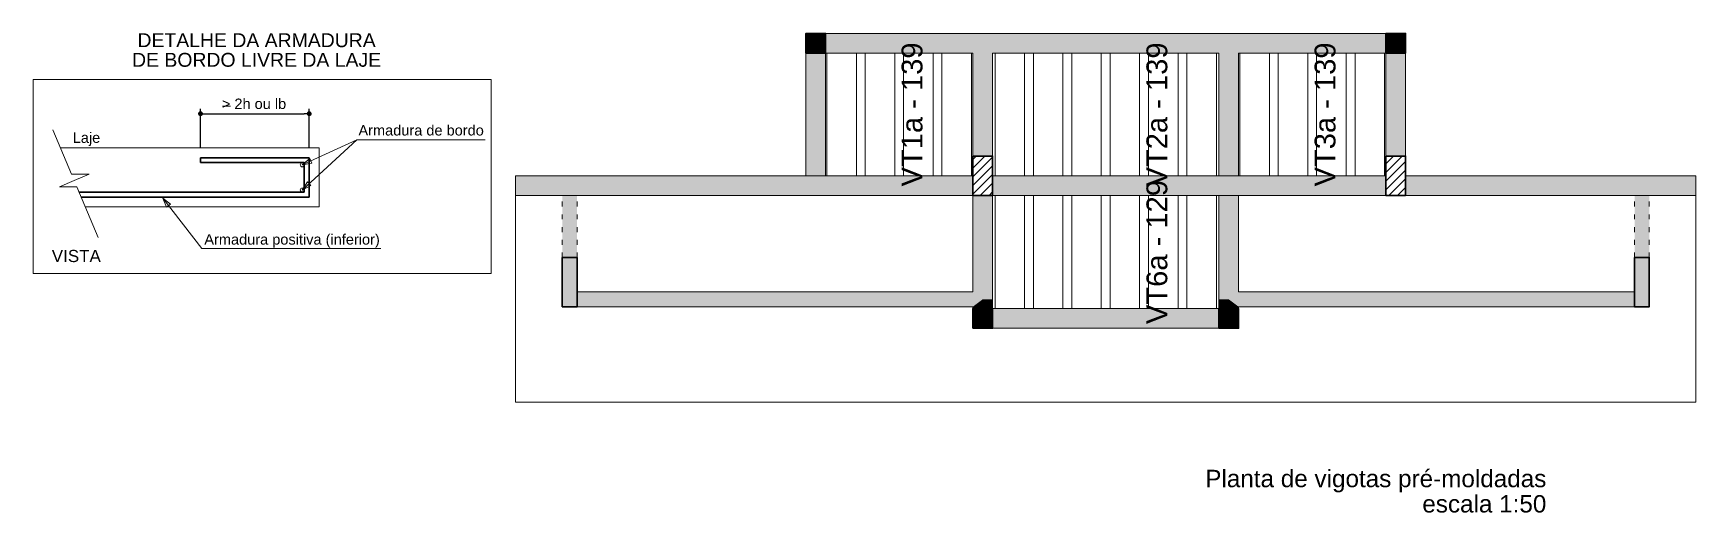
# Model space of a CAD drawing. Header units: millimetres. Extents: x 180 to 11148, y -1598 to 1045.
# Drawn here: x 2540.36 to 2574.16, y 36.78 to 46.52 of the extents above; entities that cross this region are included whole.
import ezdxf

# ---------------------------------------------------------------- set-up
doc = ezdxf.new("R2010")
doc.units = ezdxf.units.MM
doc.header["$MEASUREMENT"] = 0
doc.linetypes.add('DOT2', pattern=[3.175, 0, -3.175])
for name, color, linetype, lineweight in [('Cotas', 9, 'Continuous', 5), ('DT-Arm complementar', 5, 'Continuous', 5), ('DT-Armadura', 2, 'Continuous', 30), ('DT-Forma', 5, 'Continuous', 5), ('DT-Indicações', 9, 'Continuous', 5), ('DT-Relação do aço', 9, 'Continuous', 5), ('DT-Textos', 7, 'Continuous', 5), ('DT-Título', 3, 'Continuous', 20), ('FO-Hachura pilar que morre', 106, 'Continuous', 5), ('FO-Hachura pilar que passa', 19, 'Continuous', 5), ('FO-Hachura viga', 43, 'Continuous', 5), ('FO-Hachura viga chata ou invertida', 33, 'Continuous', 5), ('FO-Hachuras das lajes', 1, 'Continuous', 20), ('FO-Pilares', 4, 'Continuous', 30), ('FO-Textos das lajes', 3, 'Continuous', 20), ('FO-Vigas', 1, 'Continuous', 20)]:
    doc.layers.add(name, color=color, linetype=linetype, lineweight=lineweight)
doc.styles.add('Arial', font='arial.ttf')
doc.dimstyles.new('UM_50.000000', dxfattribs={"dimtxt": 0.18, "dimasz": 0.1, "dimexe": 0.1, "dimexo": 0.2, "dimgap": 0, "dimtad": 1, "dimtih": 1, "dimtoh": 1, "dimdec": 1, "dimlfac": 50, "dimzin": 0, "dimdsep": 46, "dimtxsty": 'Standard', "dimcen": 0.09, "dimdle": 0.1, "dimadec": 1, "dimazin": 2, "dimtfac": 1, "dimtdec": 4, "dimtofl": 0, "dimtmove": 0, "dimatfit": 3, "dimfxl": 1, "dimtolj": 1, "dimarcsym": 0})
pattern_1 = [(45, (2470.47734, -102.48154), (-0.08838835, 0.08838835), [])]

# ---------------------------------------------------------------- blocks, each defined once
blk = doc.blocks.new('_Dot')
at = {"color": 0, "linetype": 'ByBlock', "lineweight": -2}
blk.add_line((-0.5, 0), (-1, 0), dxfattribs=at)
at = {"color": 0, "linetype": 'ByBlock', "const_width": 0.5}
blk.add_lwpolyline([(-0.25, 0, 1), (0.25, 0, 1)], format="xyb", close=True, dxfattribs=at)
blk = doc.blocks.new('*D756')
at = {"layer": 'Defpoints', "color": 0, "linetype": 'Continuous', "transparency": 16777216}
for p in [(2545.97, 44.887), (2543.76, 43.992), (2545.97, 43.992)]:
    blk.add_point(p, dxfattribs=at)
at = {"layer": 'DT-Relação do aço', "color": 0, "linetype": 'Continuous', "lineweight": -2, "transparency": 16777216}
for p, q in [((2543.76, 44.192), (2543.76, 44.987)), ((2545.97, 44.192), (2545.97, 44.987)), ((2543.86, 44.887), (2545.87, 44.887))]:
    blk.add_line(p, q, dxfattribs=at)
at = {"layer": 'DT-Relação do aço', "color": 0, "linetype": 'Continuous', "lineweight": -2, "transparency": 16777216, "xscale": 0.1000000014901161, "yscale": 0.1000000014901161, "zscale": 0.1000000014901161, "rotation": 180}
blk.add_blockref('_Dot', (2543.76, 44.887), dxfattribs=at)
at = {"layer": 'DT-Relação do aço', "color": 0, "linetype": 'Continuous', "lineweight": -2, "transparency": 16777216, "xscale": 0.1000000014901161, "yscale": 0.1000000014901161, "zscale": 0.1000000014901161}
blk.add_blockref('_Dot', (2545.97, 44.887), dxfattribs=at)

msp = doc.modelspace()

# ---------------------------------------------------------------- hatches: boundary and pattern name
at = {"layer": 'FO-Hachura pilar que morre', "linetype": 'Continuous'}
for points in [[(2556.0686, 46.1185), (2556.2686, 46.1185), (2556.4686, 46.1185), (2556.4686, 46.3185), (2556.4686, 46.5185), (2556.2686, 46.5185), (2556.0686, 46.5185), (2556.0686, 46.3185)], [(2567.8624, 46.1185), (2568.0624, 46.1185), (2568.2624, 46.1185), (2568.2624, 46.3185), (2568.2624, 46.5185), (2568.0624, 46.5185), (2567.8624, 46.5185), (2567.8624, 46.3185)], [(2551.1158, 40.9645), (2551.2658, 40.9645), (2551.4158, 40.9645), (2551.4158, 41.4645), (2551.4158, 41.9645), (2551.2658, 41.9645), (2551.1158, 41.9645), (2551.1158, 41.4645)], [(2572.9168, 40.9645), (2573.0668, 40.9645), (2573.2168, 40.9645), (2573.2168, 41.4645), (2573.2168, 41.9645), (2573.0668, 41.9645), (2572.9168, 41.9645), (2572.9168, 41.4645)], [(2559.4636, 40.5243), (2559.6636, 40.5243), (2559.8636, 40.5243), (2559.8636, 40.7243), (2559.8636, 40.9243), (2559.6636, 40.9243), (2559.4636, 40.9243), (2559.4636, 40.7243)], [(2564.4652, 40.5243), (2564.6652, 40.5243), (2564.8652, 40.5243), (2564.8652, 40.7243), (2564.8652, 40.9243), (2564.6652, 40.9243), (2564.4652, 40.9243), (2564.4652, 40.7243)]]:
    msp.add_hatch(color=256, dxfattribs=at).paths.add_polyline_path(points)
at = {"layer": 'FO-Hachura pilar que passa', "linetype": 'Continuous'}
h = msp.add_hatch(dxfattribs=at)
h.set_pattern_fill('ANSI31', color=256, style=0)
h.set_pattern_definition(pattern_1)
h.paths.add_polyline_path([(2559.4636, 43.2251), (2559.6636, 43.2251), (2559.8636, 43.2251), (2559.8636, 43.6251), (2559.8636, 44.0251), (2559.6636, 44.0251), (2559.4636, 44.0251), (2559.4636, 43.6251)])
h = msp.add_hatch(dxfattribs=at)
h.set_pattern_fill('ANSI31', color=256, style=0)
h.set_pattern_definition(pattern_1)
h.paths.add_polyline_path([(2567.8624, 43.2251), (2568.0624, 43.2251), (2568.2624, 43.2251), (2568.2624, 43.6251), (2568.2624, 44.0251), (2568.0624, 44.0251), (2567.8624, 44.0251), (2567.8624, 43.6251)])
at = {"layer": 'FO-Hachura viga', "linetype": 'Continuous'}
for points in [[(2559.6636, 46.3183), (2559.6636, 46.3183), (2559.6636, 46.5183), (2556.4686, 46.5183), (2556.4686, 46.1183), (2559.4636, 46.1183), (2559.6636, 46.3183)], [(2559.8638, 46.1183), (2559.8638, 46.1183), (2559.6636, 46.3183), (2559.4636, 46.1183), (2559.4636, 44.0251), (2559.8638, 44.0251), (2559.8638, 46.1183)], [(2564.665, 46.3183), (2564.665, 46.3183), (2564.665, 46.5183), (2559.6636, 46.5183), (2559.6636, 46.3183), (2559.8638, 46.1183), (2564.465, 46.1183), (2564.665, 46.3183)], [(2564.865, 43.6251), (2564.865, 43.6251), (2564.865, 46.1183), (2564.665, 46.3183), (2564.465, 46.1183), (2564.465, 43.6251), (2564.665, 43.4251), (2564.865, 43.6251)], [(2567.8624, 46.5183), (2567.8624, 46.5183), (2564.665, 46.5183), (2564.665, 46.3183), (2564.865, 46.1183), (2567.8624, 46.1183), (2567.8624, 46.5183)], [(2556.4688, 43.6251), (2556.4688, 43.6251), (2556.4688, 46.1183), (2556.0686, 46.1183), (2556.0686, 43.6249), (2556.2686, 43.4251), (2556.4688, 43.6251)], [(2568.2624, 46.1183), (2568.2624, 46.1183), (2567.8622, 46.1183), (2567.8622, 44.0251), (2568.2624, 44.0251), (2568.2624, 46.1183)], [(2551.2658, 43.6251), (2551.2658, 43.6251), (2550.1674, 43.6251), (2550.1674, 43.2251), (2551.2658, 43.2251), (2551.2658, 43.6251)], [(2556.2686, 43.6249), (2556.2686, 43.6249), (2551.2658, 43.6249), (2551.2658, 43.2251), (2556.2686, 43.2251), (2556.2686, 43.6249)], [(2559.4636, 43.6251), (2559.4636, 43.6251), (2556.2686, 43.6251), (2556.2686, 43.2251), (2559.4636, 43.2251), (2559.4636, 43.6251)], [(2564.665, 43.6251), (2564.665, 43.6251), (2559.8636, 43.6251), (2559.8636, 43.2251), (2564.665, 43.2251), (2564.665, 43.6251)], [(2567.8624, 43.6251), (2567.8624, 43.6251), (2564.665, 43.6251), (2564.665, 43.2251), (2567.8624, 43.2251), (2567.8624, 43.6251)], [(2573.0668, 43.6251), (2573.0668, 43.6251), (2568.2624, 43.6251), (2568.2624, 43.2251), (2573.0668, 43.2251), (2573.0668, 43.6251)], [(2574.1614, 43.6251), (2574.1614, 43.6251), (2573.0668, 43.6251), (2573.0668, 43.2251), (2574.1614, 43.2251), (2574.1614, 43.6251)], [(2564.865, 41.2645), (2564.865, 41.2645), (2564.865, 43.2251), (2564.665, 43.4251), (2564.465, 43.2251), (2564.465, 41.1145), (2564.665, 41.1145), (2564.865, 41.2645)], [(2559.8636, 43.2251), (2559.8636, 43.2251), (2559.4636, 43.2251), (2559.4636, 42.2643), (2559.8636, 42.2643), (2559.8636, 43.2251)], [(2559.8636, 42.2643), (2559.8636, 42.2643), (2559.4638, 42.2643), (2559.4638, 41.2645), (2559.6636, 41.1145), (2559.8636, 41.1145), (2559.8636, 42.2643)], [(2559.6636, 41.1145), (2559.6636, 41.1145), (2559.4638, 41.2645), (2551.4158, 41.2645), (2551.4158, 40.9645), (2559.4636, 40.9645), (2559.6636, 41.1145)], [(2572.9168, 41.2647), (2572.9168, 41.2647), (2564.865, 41.2645), (2564.665, 41.1145), (2564.865, 40.9647), (2572.9168, 40.9647), (2572.9168, 41.2647)], [(2559.8636, 41.1145), (2559.8636, 41.1145), (2559.6636, 41.1145), (2559.4636, 40.9645), (2559.4636, 40.9243), (2559.8636, 40.9243), (2559.8636, 41.1145)], [(2564.465, 40.9243), (2564.465, 40.9243), (2559.8636, 40.9243), (2559.8636, 40.5243), (2564.465, 40.5243), (2564.465, 40.9243)], [(2564.865, 40.9647), (2564.865, 40.9647), (2564.665, 41.1145), (2564.465, 41.1145), (2564.465, 40.9243), (2564.865, 40.9243), (2564.865, 40.9647)]]:
    msp.add_hatch(color=256, dxfattribs=at).paths.add_polyline_path(points)
at = {"layer": 'FO-Hachura viga chata ou invertida', "linetype": 'Continuous'}
for points in [[(2551.4158, 43.2251), (2551.4158, 43.2251), (2551.1158, 43.2251), (2551.1158, 41.9645), (2551.4158, 41.9645), (2551.4158, 43.2251)], [(2573.2168, 43.2251), (2573.2168, 43.2251), (2572.9168, 43.2251), (2572.9168, 41.9645), (2573.2168, 41.9645), (2573.2168, 43.2251)]]:
    msp.add_hatch(color=256, dxfattribs=at).paths.add_polyline_path(points)

# ---------------------------------------------------------------- linework, layer by layer
at = {"layer": 'Cotas'}
msp.add_lwpolyline([(2540.3594, 45.5801), (2549.6674, 45.5801), (2549.6674, 41.6401), (2540.3594, 41.6401), (2540.3594, 45.5801), (2540.3594, 45.5801), (2540.3594, 45.5801)], close=True, dxfattribs=at)
at = {"layer": 'DT-Arm complementar'}
for centre in [(2545.8274, 43.8461), (2545.8264, 43.3371)]:
    msp.add_circle(centre, 0.0391, dxfattribs=at)
at = {"layer": 'DT-Armadura'}
for p, q in [((2545.9704, 43.9921), (2543.7604, 43.9921)), ((2543.7604, 43.9921), (2543.7604, 43.8921)), ((2545.9704, 43.1921), (2545.9704, 43.9921)), ((2545.8704, 43.8921), (2543.7604, 43.8921)), ((2545.8704, 43.2921), (2545.8704, 43.8921)), ((2541.2894, 43.2921), (2545.8704, 43.2921)), ((2541.3324, 43.1921), (2545.9704, 43.1921))]:
    msp.add_line(p, q, dxfattribs=at)
at = {"layer": 'DT-Forma'}
for p, q in [((2540.7554, 44.5621), (2541.1374, 43.6561)), ((2540.9114, 44.1921), (2546.1704, 44.1921)), ((2546.1704, 44.1921), (2546.1704, 42.9921)), ((2541.4934, 43.6561), (2541.1374, 43.6561)), ((2541.4934, 43.6561), (2541.1914, 43.5271)), ((2541.1914, 43.5271), (2540.8904, 43.4011)), ((2540.8904, 43.4011), (2541.2434, 43.4011)), ((2541.2434, 43.4011), (2541.6804, 42.3691)), ((2546.1704, 42.9921), (2541.4164, 42.9921))]:
    msp.add_line(p, q, dxfattribs=at)
at = {"layer": 'DT-Indicações'}
for p, q in [((2545.8274, 43.8461), (2546.9384, 44.3541)), ((2545.8284, 43.3321), (2546.9384, 44.3541)), ((2546.9384, 44.3541), (2549.5474, 44.3541)), ((2542.9924, 43.1701), (2543.7874, 42.1501)), ((2543.7874, 42.1501), (2547.4274, 42.1501))]:
    msp.add_line(p, q, dxfattribs=at)
for points in [[(2545.8274, 43.8461), (2546.0242, 43.8799), (2545.9809, 43.9745), (2545.8274, 43.8461)], [(2545.8284, 43.3321), (2546.005, 43.4253), (2545.9345, 43.5018), (2545.8284, 43.3321)], [(2542.9924, 43.1701), (2543.0709, 42.9865), (2543.1529, 43.0504), (2542.9924, 43.1701)]]:
    msp.add_lwpolyline(points, dxfattribs=at)
at = {"layer": 'FO-Hachuras das lajes'}
for p, q in [((2556.4958, 43.6251), (2556.4958, 46.1181)), ((2557.0958, 43.6251), (2557.0958, 46.1181)), ((2557.2758, 43.6251), (2557.2758, 46.1181)), ((2557.8758, 43.6251), (2557.8758, 46.1181)), ((2558.0558, 43.6251), (2558.0558, 46.1181)), ((2558.6558, 43.6251), (2558.6558, 46.1181)), ((2558.8358, 43.6251), (2558.8358, 46.1181)), ((2559.4358, 43.6251), (2559.4358, 46.1181)), ((2559.9148, 43.6251), (2559.9148, 46.1181)), ((2560.5148, 43.6251), (2560.5148, 46.1181)), ((2560.6948, 43.6251), (2560.6948, 46.1181)), ((2561.2948, 43.6251), (2561.2948, 46.1181)), ((2561.4748, 43.6251), (2561.4748, 46.1181)), ((2562.0748, 43.6251), (2562.0748, 46.1181)), ((2562.2548, 43.6251), (2562.2548, 46.1181)), ((2562.8548, 43.6251), (2562.8548, 46.1181)), ((2563.0348, 43.6251), (2563.0348, 46.1181)), ((2563.6348, 43.6251), (2563.6348, 46.1181)), ((2563.8148, 43.6251), (2563.8148, 46.1181)), ((2564.4148, 43.6251), (2564.4148, 46.1181)), ((2564.8938, 43.6251), (2564.8938, 46.1181)), ((2565.4938, 43.6251), (2565.4938, 46.1181)), ((2565.6738, 43.6251), (2565.6738, 46.1181)), ((2566.2738, 43.6251), (2566.2738, 46.1181)), ((2566.4538, 43.6251), (2566.4538, 46.1181)), ((2567.0538, 43.6251), (2567.0538, 46.1181)), ((2567.2338, 43.6251), (2567.2338, 46.1181)), ((2567.8338, 43.6251), (2567.8338, 46.1181)), ((2559.9148, 40.9241), (2559.9148, 43.2251)), ((2560.5148, 40.9241), (2560.5148, 43.2251)), ((2560.6948, 40.9241), (2560.6948, 43.2251)), ((2561.2948, 40.9241), (2561.2948, 43.2251)), ((2561.4748, 40.9241), (2561.4748, 43.2251)), ((2562.0748, 40.9241), (2562.0748, 43.2251)), ((2562.2548, 40.9241), (2562.2548, 43.2251)), ((2562.8548, 40.9241), (2562.8548, 43.2251)), ((2563.0348, 40.9241), (2563.0348, 43.2251)), ((2563.6348, 40.9241), (2563.6348, 43.2251)), ((2563.8148, 40.9241), (2563.8148, 43.2251)), ((2564.4148, 40.9241), (2564.4148, 43.2251))]:
    msp.add_line(p, q, dxfattribs=at)
at = {"layer": 'FO-Pilares'}
for points in [[(2556.0686, 46.1185), (2556.2686, 46.1185), (2556.4686, 46.1185), (2556.4686, 46.3185), (2556.4686, 46.5185), (2556.2686, 46.5185), (2556.0686, 46.5185), (2556.0686, 46.3185), (2556.0686, 46.1185)], [(2567.8624, 46.1185), (2568.0624, 46.1185), (2568.2624, 46.1185), (2568.2624, 46.3185), (2568.2624, 46.5185), (2568.0624, 46.5185), (2567.8624, 46.5185), (2567.8624, 46.3185), (2567.8624, 46.1185)], [(2559.4636, 43.2251), (2559.6636, 43.2251), (2559.8636, 43.2251), (2559.8636, 43.6251), (2559.8636, 44.0251), (2559.6636, 44.0251), (2559.4636, 44.0251), (2559.4636, 43.6251), (2559.4636, 43.2251)], [(2567.8624, 43.2251), (2568.0624, 43.2251), (2568.2624, 43.2251), (2568.2624, 43.6251), (2568.2624, 44.0251), (2568.0624, 44.0251), (2567.8624, 44.0251), (2567.8624, 43.6251), (2567.8624, 43.2251)], [(2551.1158, 40.9645), (2551.2658, 40.9645), (2551.4158, 40.9645), (2551.4158, 41.4645), (2551.4158, 41.9645), (2551.2658, 41.9645), (2551.1158, 41.9645), (2551.1158, 41.4645), (2551.1158, 40.9645)], [(2572.9168, 40.9645), (2573.0668, 40.9645), (2573.2168, 40.9645), (2573.2168, 41.4645), (2573.2168, 41.9645), (2573.0668, 41.9645), (2572.9168, 41.9645), (2572.9168, 41.4645), (2572.9168, 40.9645)], [(2559.4636, 40.5243), (2559.6636, 40.5243), (2559.8636, 40.5243), (2559.8636, 40.7243), (2559.8636, 40.9243), (2559.6636, 40.9243), (2559.4636, 40.9243), (2559.4636, 40.7243), (2559.4636, 40.5243)], [(2564.4652, 40.5243), (2564.6652, 40.5243), (2564.8652, 40.5243), (2564.8652, 40.7243), (2564.8652, 40.9243), (2564.6652, 40.9243), (2564.4652, 40.9243), (2564.4652, 40.7243), (2564.4652, 40.5243)]]:
    msp.add_lwpolyline(points, close=True, dxfattribs=at)
at = {"layer": 'FO-Vigas'}
for p, q in [((2556.4686, 46.5185), (2559.6636, 46.5185)), ((2559.6636, 46.5185), (2564.6652, 46.5185)), ((2564.6652, 46.5185), (2567.8624, 46.5185)), ((2556.0686, 43.6251), (2556.0686, 46.1185)), ((2556.4686, 46.1185), (2559.4636, 46.1185)), ((2556.4686, 43.6251), (2556.4686, 46.1185)), ((2559.4636, 44.0251), (2559.4636, 46.1185)), ((2559.8636, 46.1185), (2564.4652, 46.1185)), ((2559.8636, 44.0251), (2559.8636, 46.1185)), ((2564.4652, 43.6251), (2564.4652, 46.1185)), ((2564.8652, 46.1185), (2567.8624, 46.1185)), ((2564.8652, 43.6251), (2564.8652, 46.1185)), ((2567.8624, 44.0251), (2567.8624, 46.1185)), ((2568.2624, 44.0251), (2568.2624, 46.1185)), ((2550.1674, 43.6251), (2550.1674, 43.2251)), ((2550.1674, 43.6251), (2551.2658, 43.6251)), ((2551.2658, 43.6251), (2556.2686, 43.6251)), ((2556.2686, 43.6251), (2559.4636, 43.6251)), ((2559.8636, 43.6251), (2564.6652, 43.6251)), ((2564.6652, 43.6251), (2567.8624, 43.6251)), ((2568.2624, 43.6251), (2573.0668, 43.6251)), ((2573.0668, 43.6251), (2574.1614, 43.6251)), ((2574.1614, 43.6251), (2574.1614, 43.2251)), ((2550.1674, 39.0257), (2550.1674, 43.2251)), ((2550.1674, 43.2251), (2551.2658, 43.2251)), ((2551.2658, 43.2251), (2556.2686, 43.2251)), ((2556.2686, 43.2251), (2559.4636, 43.2251)), ((2559.4636, 42.2643), (2559.4636, 43.2251)), ((2559.8636, 43.2251), (2564.6652, 43.2251)), ((2559.8636, 42.2643), (2559.8636, 43.2251)), ((2564.4652, 41.1145), (2564.4652, 43.2251)), ((2564.6652, 43.2251), (2567.8624, 43.2251)), ((2564.8652, 41.2645), (2564.8652, 43.2251)), ((2568.2624, 43.2251), (2573.0668, 43.2251)), ((2573.0668, 43.2251), (2574.1614, 43.2251)), ((2574.1614, 39.0257), (2574.1614, 43.2251)), ((2559.4636, 41.2645), (2559.4636, 42.2643)), ((2559.8636, 41.1145), (2559.8636, 42.2643)), ((2551.4158, 41.2645), (2559.4636, 41.2645)), ((2564.8652, 41.2645), (2572.9168, 41.2645)), ((2551.4158, 40.9645), (2559.4636, 40.9645)), ((2559.4636, 40.9243), (2559.4636, 40.9645)), ((2559.8636, 40.9243), (2559.8636, 41.1145)), ((2559.8636, 40.9243), (2564.4652, 40.9243)), ((2564.4652, 40.9243), (2564.4652, 41.1145)), ((2564.8652, 40.9243), (2564.8652, 40.9645)), ((2564.8652, 40.9645), (2572.9168, 40.9645)), ((2559.8636, 40.5243), (2564.4652, 40.5243)), ((2550.1674, 39.0257), (2574.1614, 39.0257))]:
    msp.add_line(p, q, dxfattribs=at)
at = {"layer": 'FO-Vigas', "linetype": 'DOT2', "ltscale": 0.05}
for p, q in [((2551.1158, 41.9645), (2551.1158, 43.2251)), ((2551.4158, 41.9645), (2551.4158, 43.2251)), ((2572.9168, 41.9645), (2572.9168, 43.2251)), ((2573.2168, 41.9645), (2573.2168, 43.2251))]:
    msp.add_line(p, q, dxfattribs=at)

# ---------------------------------------------------------------- texts
at = {"layer": 'DT-Textos', "linetype": 'Continuous', "line_spacing_factor": 0.798, "style": 'Arial'}
for s, insert, char_height, width, attachment_point in [('DETALHE DA ARMADURA', (2544.9004, 46.2361), 0.2824, 9.046665, 8), ('DE BORDO LIVRE DA LAJE', (2544.9004, 45.8371), 0.2824, 9.457109, 8), ('_', (2544.2084, 45.0281), 0.2118, 0.409724, 7), ('> 2h ou lb', (2544.1944, 44.9801), 0.2118, 3.256569, 7), ('Armadura de bordo', (2546.9714, 44.4411), 0.2118, 6.347666, 7), ('Laje', (2541.1623, 44.2305), 0.2118, 1.392846, 7), ('Armadura positiva (inferior)', (2547.4053, 42.1625), 0.2118, 8.88443, 9), ('VISTA', (2540.7364, 41.8677), 0.2471, 2.128839, 7)]:
    msp.add_mtext(s, dxfattribs=dict(at, insert=insert, char_height=char_height, width=width, attachment_point=attachment_point))
at = {"layer": 'DT-Título', "char_height": 0.353, "attachment_point": 9, "line_spacing_factor": 0.798, "style": 'Arial'}
for s, insert, width in [('Planta de vigotas pré-moldadas ', (2571.1238, 37.1883), 13.207217), ('escala 1:50', (2571.1239, 36.7754), 4.710118)]:
    msp.add_mtext(s, dxfattribs=dict(at, insert=insert, width=width))
at = {"layer": 'FO-Textos das lajes', "linetype": 'Continuous', "char_height": 0.4236, "width": 5.467065, "attachment_point": 8, "rotation": 90, "line_spacing_factor": 0.798, "style": 'Arial'}
for s, insert in [('VT1a - 139', (2558.4444, 44.8717)), ('VT2a - 139', (2563.4226, 44.8717)), ('VT3a - 139', (2566.842, 44.8717)), ('VT6a - 129', (2563.4226, 42.0747))]:
    msp.add_mtext(s, dxfattribs=dict(at, insert=insert))

# ---------------------------------------------------------------- dimensions: what is measured, and where the dimension line sits
at = {"layer": 'DT-Relação do aço', "linetype": 'Continuous'}
dim = msp.add_linear_dim(base=(2545.9704, 44.8871), p1=(2543.7604, 43.9921), p2=(2545.9704, 43.9921), text=' ', dimstyle='UM_50.000000', override={"dimtxt": 0.2118, "dimasz": 0.1, "dimexe": 0.1, "dimexo": 0.2, "dimtad": 1, "dimtih": 0, "dimtoh": 0, "dimdec": 1, "dimlfac": 50, "dimzin": 8, "dimtxsty": 'Arial', "dimblk": 'Dot', "dimblk1": 'Dot', "dimblk2": 'Dot', "dimsah": 1, "dimdle": 0.1, "dimse1": 0, "dimse2": 0, "dimclrt": 256, "dimadec": 1, "dimazin": 3, "dimtmove": 2, "dimldrblk": 'Dot'}, dxfattribs=at)
dim.commit()
dim.dimension.update_dxf_attribs({"geometry": '*D756', "text_midpoint": (2544.8654, 45.0989), "dimtype": 160, "text_rotation": 0.00573})

doc.saveas('drawing.dxf')
